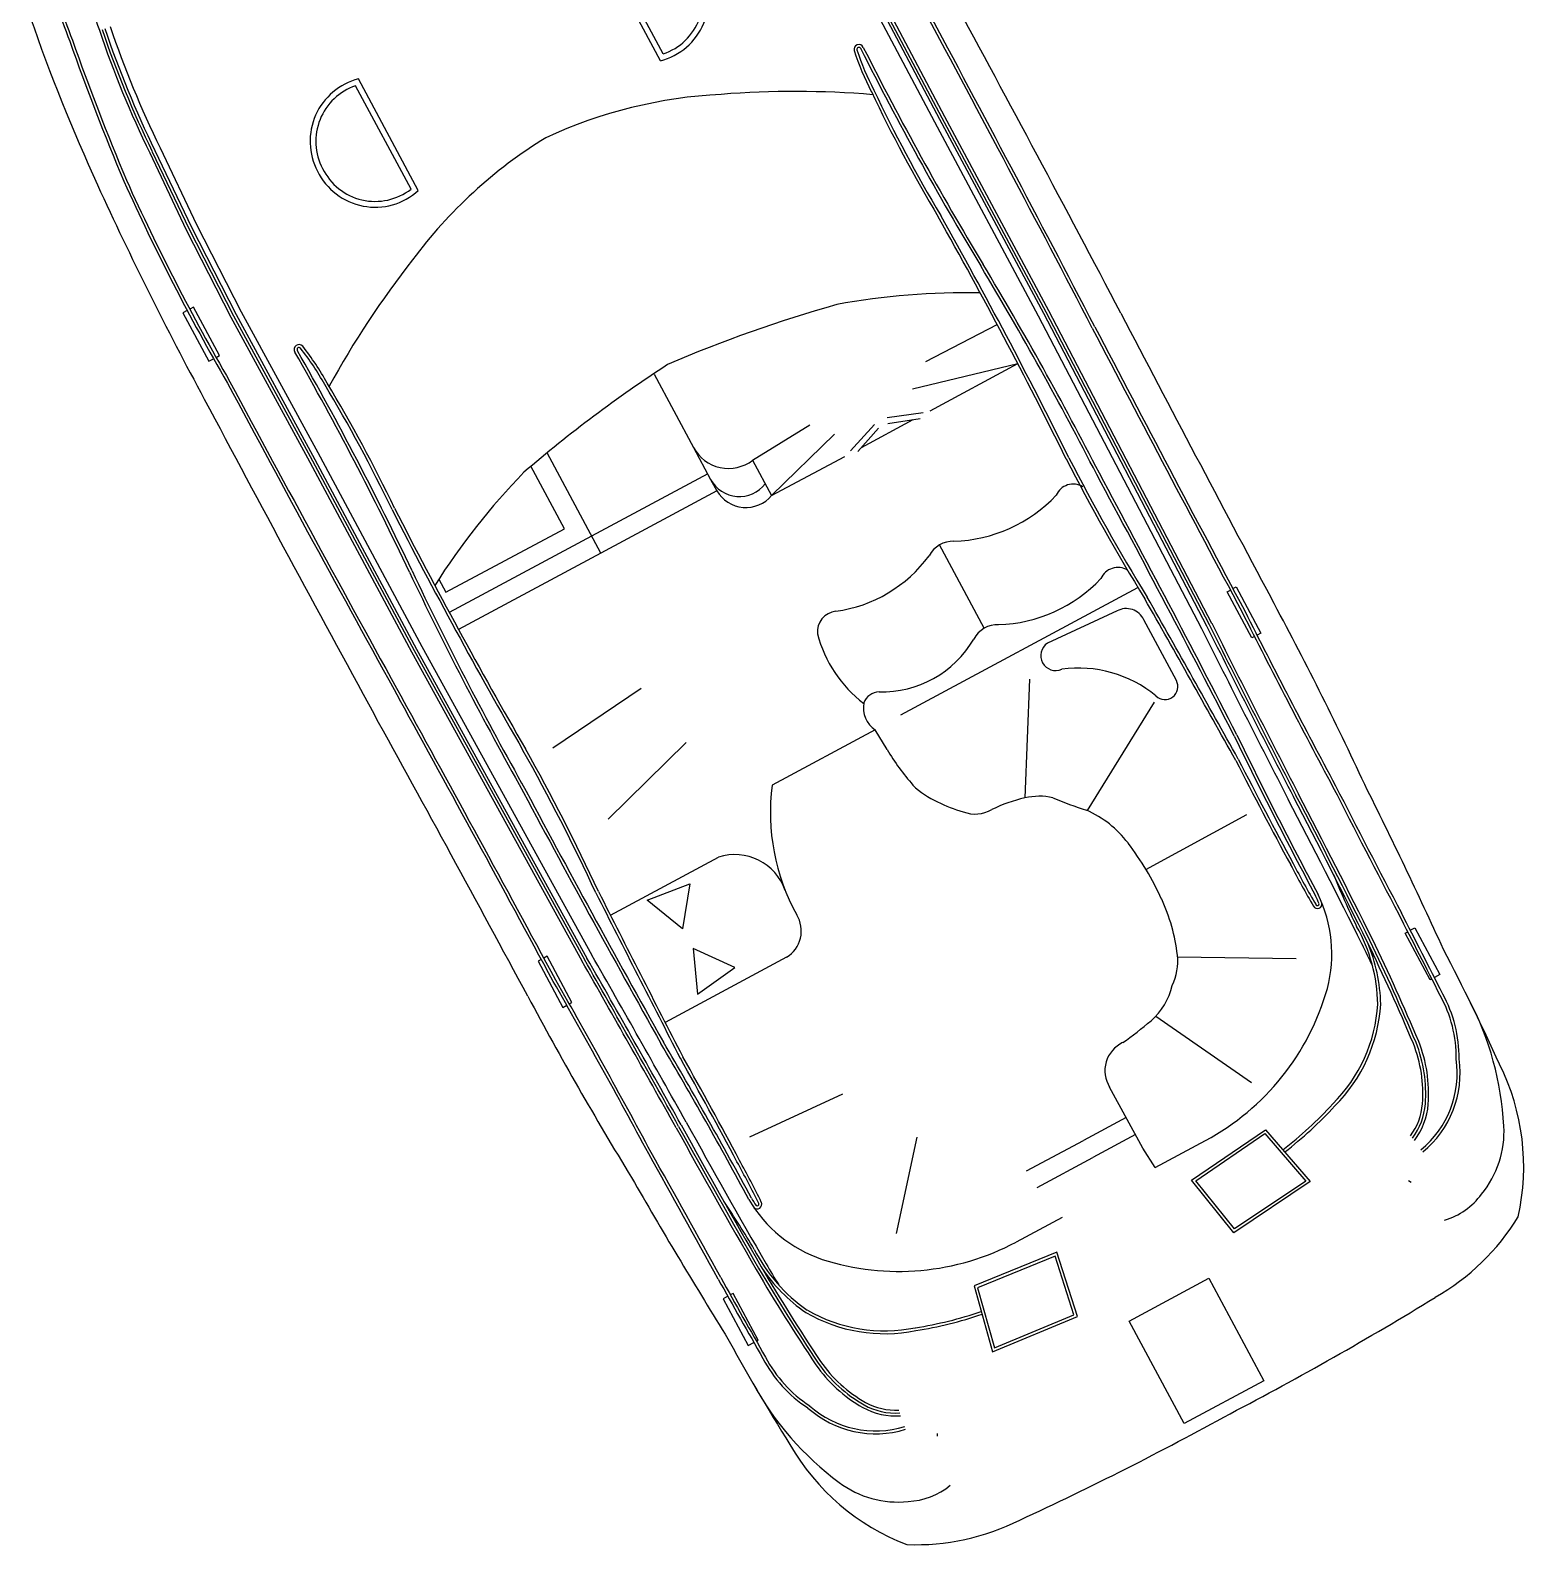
# Model space of a CAD drawing. Header units: metres. Extents: x 267365 to 277461, y 2088854 to 2108025.
# Drawn here: x 273559.19 to 273599.01, y 2097261.79 to 2097302.17 of the extents above; entities that cross this region are included whole.
import ezdxf

# ---------------------------------------------------------------- set-up
doc = ezdxf.new("R2010")
doc.units = ezdxf.units.M

msp = doc.modelspace()

# ---------------------------------------------------------------- linework, layer by layer
at = {"color": 30}
for p, q in [((273575.991, 2097301.36), (273574.395, 2097304.336)), ((273575.991, 2097301.36), (273574.395, 2097304.336)), ((273576.067, 2097301.542), (273574.589, 2097304.298)), ((273576.067, 2097301.542), (273574.589, 2097304.298)), ((273581.302, 2097303.501), (273583.295, 2097299.727)), ((273581.302, 2097303.501), (273583.295, 2097299.727)), ((273581.436, 2097303.575), (273583.43, 2097299.799)), ((273581.436, 2097303.575), (273583.43, 2097299.799)), ((273581.504, 2097303.611), (273583.498, 2097299.835)), ((273581.504, 2097303.611), (273583.498, 2097299.835)), ((273581.571, 2097303.648), (273583.566, 2097299.871)), ((273581.571, 2097303.648), (273583.566, 2097299.871)), ((273569.344, 2097297.937), (273567.866, 2097300.693)), ((273569.344, 2097297.937), (273567.866, 2097300.693)), ((273569.538, 2097297.9), (273567.942, 2097300.876)), ((273569.538, 2097297.9), (273567.942, 2097300.876)), ((273583.43, 2097299.799), (273586.202, 2097294.629)), ((273583.43, 2097299.799), (273586.202, 2097294.629)), ((273583.498, 2097299.835), (273586.27, 2097294.665)), ((273583.498, 2097299.835), (273586.27, 2097294.665)), ((273583.566, 2097299.871), (273586.338, 2097294.701)), ((273583.566, 2097299.871), (273586.338, 2097294.701)), ((273583.295, 2097299.727), (273586.066, 2097294.557)), ((273583.295, 2097299.727), (273586.066, 2097294.557)), ((273562.446, 2097298.934), (273563.421, 2097296.888)), ((273562.446, 2097298.934), (273563.421, 2097296.888)), ((273562.515, 2097298.967), (273563.49, 2097296.922)), ((273562.515, 2097298.967), (273563.49, 2097296.922)), ((273562.654, 2097299.033), (273563.627, 2097296.99)), ((273562.654, 2097299.033), (273563.627, 2097296.99)), ((273562.377, 2097298.901), (273563.352, 2097296.854)), ((273562.377, 2097298.901), (273563.352, 2097296.854)), ((273563.49, 2097296.922), (273564.679, 2097294.59)), ((273563.49, 2097296.922), (273564.679, 2097294.59)), ((273563.627, 2097296.99), (273564.815, 2097294.661)), ((273563.627, 2097296.99), (273564.815, 2097294.661)), ((273563.352, 2097296.854), (273564.543, 2097294.518)), ((273563.352, 2097296.854), (273564.543, 2097294.518)), ((273563.421, 2097296.888), (273564.611, 2097294.554)), ((273563.421, 2097296.888), (273564.611, 2097294.554)), ((273563.379, 2097294.697), (273563.262, 2097294.635)), ((273563.379, 2097294.697), (273563.262, 2097294.635)), ((273563.262, 2097294.635), (273563.953, 2097293.345)), ((273563.262, 2097294.635), (273563.953, 2097293.345)), ((273563.545, 2097294.786), (273563.447, 2097294.734)), ((273563.545, 2097294.786), (273563.447, 2097294.734)), ((273564.236, 2097293.497), (273563.545, 2097294.786)), ((273564.236, 2097293.497), (273563.545, 2097294.786)), ((273564.543, 2097294.518), (273566.586, 2097290.766)), ((273564.543, 2097294.518), (273566.586, 2097290.766)), ((273564.611, 2097294.554), (273566.653, 2097290.803)), ((273564.611, 2097294.554), (273566.653, 2097290.803)), ((273564.679, 2097294.59), (273566.721, 2097290.839)), ((273564.679, 2097294.59), (273566.721, 2097290.839)), ((273564.815, 2097294.661), (273566.856, 2097290.912)), ((273564.815, 2097294.661), (273566.856, 2097290.912)), ((273586.066, 2097294.557), (273590.415, 2097286.219)), ((273586.066, 2097294.557), (273590.415, 2097286.219)), ((273586.202, 2097294.629), (273590.552, 2097286.289)), ((273586.202, 2097294.629), (273590.552, 2097286.289)), ((273586.27, 2097294.665), (273590.62, 2097286.324)), ((273586.27, 2097294.665), (273590.62, 2097286.324)), ((273586.338, 2097294.701), (273590.688, 2097286.359)), ((273586.338, 2097294.701), (273590.688, 2097286.359)), ((273583.072, 2097293.335), (273584.971, 2097294.323)), ((273583.072, 2097293.335), (273584.971, 2097294.323)), ((273563.953, 2097293.345), (273564.08, 2097293.413)), ((273563.953, 2097293.345), (273564.08, 2097293.413)), ((273564.148, 2097293.45), (273564.236, 2097293.497)), ((273564.148, 2097293.45), (273564.236, 2097293.497)), ((273582.713, 2097292.614), (273585.519, 2097293.283)), ((273582.713, 2097292.614), (273585.519, 2097293.283)), ((273582.713, 2097292.614), (273585.519, 2097293.283)), ((273583.18, 2097292.028), (273585.519, 2097293.283)), ((273583.18, 2097292.028), (273585.519, 2097293.283)), ((273583.18, 2097292.028), (273585.519, 2097293.283)), ((273575.828, 2097293), (273576.876, 2097291.045)), ((273575.828, 2097293), (273576.876, 2097291.045)), ((273581.696, 2097291.66), (273581.063, 2097290.956)), ((273581.696, 2097291.66), (273581.063, 2097290.956)), ((273581.696, 2097291.66), (273581.063, 2097290.956)), ((273581.353, 2097291.049), (273582.734, 2097291.789)), ((273581.353, 2097291.049), (273582.734, 2097291.789)), ((273581.353, 2097291.049), (273582.734, 2097291.789)), ((273582.035, 2097291.842), (273582.995, 2097291.983)), ((273582.035, 2097291.842), (273582.995, 2097291.983)), ((273582.035, 2097291.842), (273582.995, 2097291.983)), ((273582.057, 2097291.69), (273582.915, 2097291.816)), ((273582.057, 2097291.69), (273582.915, 2097291.816)), ((273582.057, 2097291.69), (273582.915, 2097291.816)), ((273578.451, 2097290.706), (273579.977, 2097291.648)), ((273578.451, 2097290.706), (273579.977, 2097291.648)), ((273578.957, 2097289.764), (273580.632, 2097291.4)), ((273578.957, 2097289.764), (273580.632, 2097291.4)), ((273578.957, 2097289.764), (273580.632, 2097291.4)), ((273581.81, 2097291.558), (273581.252, 2097290.937)), ((273581.81, 2097291.558), (273581.252, 2097290.937)), ((273581.81, 2097291.558), (273581.252, 2097290.937)), ((273566.856, 2097290.912), (273569.628, 2097285.743)), ((273566.856, 2097290.912), (273569.628, 2097285.743)), ((273574.402, 2097288.232), (273572.97, 2097290.903)), ((273574.402, 2097288.232), (273572.97, 2097290.903)), ((273576.876, 2097291.045), (273577.331, 2097290.196)), ((273576.876, 2097291.045), (273577.331, 2097290.196)), ((273566.586, 2097290.766), (273569.358, 2097285.596)), ((273566.586, 2097290.766), (273569.358, 2097285.596)), ((273566.653, 2097290.803), (273569.425, 2097285.633)), ((273566.653, 2097290.803), (273569.425, 2097285.633)), ((273566.721, 2097290.839), (273569.493, 2097285.67)), ((273566.721, 2097290.839), (273569.493, 2097285.67)), ((273573.433, 2097288.878), (273572.54, 2097290.544)), ((273573.433, 2097288.878), (273572.54, 2097290.544)), ((273578.451, 2097290.706), (273578.957, 2097289.764)), ((273578.451, 2097290.706), (273578.957, 2097289.764)), ((273578.451, 2097290.706), (273578.957, 2097289.764)), ((273578.957, 2097289.764), (273580.907, 2097290.81)), ((273578.957, 2097289.764), (273580.907, 2097290.81)), ((273578.957, 2097289.764), (273580.907, 2097290.81)), ((273577.252, 2097290.344), (273574.159, 2097288.686)), ((273577.252, 2097290.344), (273574.159, 2097288.686)), ((273577.331, 2097290.196), (273577.495, 2097289.89)), ((273577.331, 2097290.196), (273577.495, 2097289.89)), ((273577.495, 2097289.89), (273574.402, 2097288.232)), ((273577.495, 2097289.89), (273574.402, 2097288.232)), ((273570.274, 2097287.184), (273573.433, 2097288.878)), ((273570.274, 2097287.184), (273573.433, 2097288.878)), ((273574.159, 2097288.686), (273570.362, 2097286.65)), ((273574.159, 2097288.686), (273570.362, 2097286.65)), ((273574.159, 2097288.686), (273570.362, 2097286.65)), ((273584.622, 2097286.225), (273583.43, 2097288.448)), ((273584.622, 2097286.225), (273583.43, 2097288.448)), ((273584.622, 2097286.225), (273583.43, 2097288.448)), ((273574.402, 2097288.232), (273570.607, 2097286.197)), ((273574.402, 2097288.232), (273570.607, 2097286.197)), ((273574.402, 2097288.232), (273570.607, 2097286.197)), ((273570.085, 2097287.537), (273570.274, 2097287.184)), ((273570.085, 2097287.537), (273570.274, 2097287.184)), ((273582.4, 2097283.921), (273588.723, 2097287.311)), ((273582.4, 2097283.921), (273588.723, 2097287.311)), ((273582.4, 2097283.921), (273588.723, 2097287.311)), ((273591.1, 2097287.2), (273591.186, 2097287.246)), ((273591.1, 2097287.2), (273591.186, 2097287.246)), ((273591.254, 2097287.282), (273591.341, 2097287.329)), ((273591.254, 2097287.282), (273591.341, 2097287.329)), ((273591.341, 2097287.329), (273592.002, 2097286.097)), ((273591.341, 2097287.329), (273592.002, 2097286.097)), ((273591.761, 2097285.968), (273591.1, 2097287.2)), ((273591.761, 2097285.968), (273591.1, 2097287.2)), ((273588.168, 2097286.688), (273586.308, 2097285.829)), ((273588.168, 2097286.688), (273586.308, 2097285.829)), ((273589.748, 2097284.83), (273588.877, 2097286.453)), ((273589.748, 2097284.83), (273588.877, 2097286.453)), ((273591.83, 2097286.004), (273591.761, 2097285.968)), ((273591.83, 2097286.004), (273591.761, 2097285.968)), ((273592.002, 2097286.097), (273591.897, 2097286.041)), ((273592.002, 2097286.097), (273591.897, 2097286.041)), ((273569.425, 2097285.633), (273573.966, 2097277.394)), ((273569.425, 2097285.633), (273573.966, 2097277.394)), ((273569.493, 2097285.67), (273574.033, 2097277.431)), ((273569.493, 2097285.67), (273574.033, 2097277.431)), ((273569.628, 2097285.743), (273574.166, 2097277.506)), ((273569.628, 2097285.743), (273574.166, 2097277.506)), ((273569.358, 2097285.596), (273573.899, 2097277.356)), ((273569.358, 2097285.596), (273573.899, 2097277.356)), ((273585.716, 2097281.703), (273585.838, 2097284.869)), ((273585.716, 2097281.703), (273585.838, 2097284.869)), ((273585.716, 2097281.703), (273585.838, 2097284.869)), ((273573.126, 2097283.035), (273575.481, 2097284.624)), ((273573.126, 2097283.035), (273575.481, 2097284.624)), ((273573.126, 2097283.035), (273575.481, 2097284.624)), ((273587.378, 2097281.362), (273589.16, 2097284.257)), ((273587.378, 2097281.362), (273589.16, 2097284.257)), ((273587.378, 2097281.362), (273589.16, 2097284.257)), ((273574.597, 2097281.133), (273576.681, 2097283.177)), ((273574.597, 2097281.133), (273576.681, 2097283.177)), ((273574.597, 2097281.133), (273576.681, 2097283.177)), ((273581.715, 2097283.513), (273578.968, 2097282.041)), ((273581.715, 2097283.513), (273578.968, 2097282.041)), ((273582.035, 2097282.989), (273581.715, 2097283.513)), ((273582.035, 2097282.989), (273581.715, 2097283.513)), ((273588.935, 2097279.797), (273591.623, 2097281.262)), ((273588.935, 2097279.797), (273591.623, 2097281.262)), ((273588.935, 2097279.797), (273591.623, 2097281.262)), ((273574.657, 2097278.578), (273577.537, 2097280.122)), ((273574.657, 2097278.578), (273577.537, 2097280.122)), ((273575.637, 2097278.977), (273576.776, 2097279.412)), ((273575.637, 2097278.977), (273576.776, 2097279.412)), ((273576.776, 2097279.412), (273576.584, 2097278.209)), ((273576.776, 2097279.412), (273576.584, 2097278.209)), ((273576.584, 2097278.209), (273575.637, 2097278.977)), ((273576.584, 2097278.209), (273575.637, 2097278.977)), ((273595.844, 2097278.096), (273595.916, 2097278.135)), ((273595.844, 2097278.096), (273595.916, 2097278.135)), ((273596.512, 2097276.849), (273595.844, 2097278.096)), ((273596.512, 2097276.849), (273595.844, 2097278.096)), ((273595.984, 2097278.171), (273596.106, 2097278.237)), ((273595.984, 2097278.171), (273596.106, 2097278.237)), ((273596.106, 2097278.237), (273596.774, 2097276.99)), ((273596.106, 2097278.237), (273596.774, 2097276.99)), ((273576.864, 2097277.685), (273576.98, 2097276.472)), ((273577.973, 2097277.179), (273576.864, 2097277.685)), ((273576.864, 2097277.685), (273576.98, 2097276.472)), ((273577.973, 2097277.179), (273576.864, 2097277.685)), ((273572.817, 2097277.397), (273572.729, 2097277.35)), ((273572.817, 2097277.397), (273572.729, 2097277.35)), ((273572.729, 2097277.35), (273573.39, 2097276.117)), ((273572.729, 2097277.35), (273573.39, 2097276.117)), ((273572.97, 2097277.479), (273572.884, 2097277.433)), ((273572.97, 2097277.479), (273572.884, 2097277.433)), ((273573.631, 2097276.246), (273572.97, 2097277.479)), ((273573.631, 2097276.246), (273572.97, 2097277.479)), ((273579.355, 2097277.453), (273576.117, 2097275.717)), ((273579.355, 2097277.453), (273576.117, 2097275.717)), ((273576.98, 2097276.472), (273577.973, 2097277.179)), ((273576.98, 2097276.472), (273577.973, 2097277.179)), ((273589.779, 2097277.467), (273592.944, 2097277.423)), ((273589.779, 2097277.467), (273592.944, 2097277.423)), ((273589.779, 2097277.467), (273592.944, 2097277.423)), ((273596.558, 2097276.874), (273596.512, 2097276.849)), ((273596.558, 2097276.874), (273596.512, 2097276.849)), ((273596.774, 2097276.99), (273596.626, 2097276.91)), ((273596.774, 2097276.99), (273596.626, 2097276.91)), ((273573.39, 2097276.117), (273573.495, 2097276.173)), ((273573.39, 2097276.117), (273573.495, 2097276.173)), ((273573.562, 2097276.21), (273573.631, 2097276.246)), ((273573.562, 2097276.21), (273573.631, 2097276.246)), ((273589.196, 2097275.881), (273591.748, 2097274.11)), ((273589.196, 2097275.881), (273591.748, 2097274.11)), ((273589.196, 2097275.881), (273591.748, 2097274.11)), ((273588.852, 2097272.362), (273587.968, 2097273.989)), ((273588.852, 2097272.362), (273587.968, 2097273.989)), ((273578.376, 2097272.662), (273580.853, 2097273.813)), ((273578.376, 2097272.662), (273580.853, 2097273.813)), ((273578.376, 2097272.662), (273580.853, 2097273.813)), ((273588.408, 2097273.179), (273587.273, 2097272.57)), ((273588.408, 2097273.179), (273587.273, 2097272.57)), ((273588.408, 2097273.179), (273587.273, 2097272.57)), ((273588.656, 2097272.723), (273587.519, 2097272.113)), ((273588.656, 2097272.723), (273587.519, 2097272.113)), ((273588.656, 2097272.723), (273587.519, 2097272.113)), ((273590.151, 2097271.51), (273592.124, 2097272.854)), ((273590.151, 2097271.51), (273592.124, 2097272.854)), ((273590.263, 2097271.494), (273592.11, 2097272.752)), ((273590.263, 2097271.494), (273592.11, 2097272.752)), ((273592.11, 2097272.752), (273593.197, 2097271.486)), ((273592.11, 2097272.752), (273593.197, 2097271.486)), ((273592.124, 2097272.854), (273593.311, 2097271.47)), ((273592.124, 2097272.854), (273593.311, 2097271.47)), ((273582.284, 2097270.087), (273582.833, 2097272.656)), ((273582.284, 2097270.087), (273582.833, 2097272.656)), ((273582.284, 2097270.087), (273582.833, 2097272.656)), ((273585.753, 2097271.755), (273587.273, 2097272.57)), ((273585.753, 2097271.755), (273587.273, 2097272.57)), ((273585.753, 2097271.755), (273587.273, 2097272.57)), ((273589.183, 2097271.845), (273588.852, 2097272.362)), ((273589.183, 2097271.845), (273588.852, 2097272.362)), ((273589.183, 2097271.845), (273590.527, 2097272.566)), ((273589.183, 2097271.845), (273590.527, 2097272.566)), ((273586.033, 2097271.316), (273587.519, 2097272.113)), ((273586.033, 2097271.316), (273587.519, 2097272.113)), ((273586.033, 2097271.316), (273587.519, 2097272.113)), ((273591.279, 2097270.108), (273590.151, 2097271.51)), ((273591.279, 2097270.108), (273590.151, 2097271.51)), ((273591.295, 2097270.211), (273590.263, 2097271.494)), ((273591.295, 2097270.211), (273590.263, 2097271.494)), ((273593.311, 2097271.47), (273591.279, 2097270.108)), ((273593.311, 2097271.47), (273591.279, 2097270.108)), ((273593.197, 2097271.486), (273591.295, 2097270.211)), ((273593.197, 2097271.486), (273591.295, 2097270.211)), ((273595.94, 2097271.496), (273596.003, 2097271.452)), ((273595.94, 2097271.496), (273596.003, 2097271.452)), ((273595.94, 2097271.496), (273596.003, 2097271.452)), ((273586.703, 2097270.516), (273585.476, 2097269.858)), ((273586.703, 2097270.516), (273585.476, 2097269.858)), ((273586.564, 2097269.587), (273584.353, 2097268.687)), ((273586.564, 2097269.587), (273584.353, 2097268.687)), ((273586.515, 2097269.484), (273584.445, 2097268.642)), ((273586.515, 2097269.484), (273584.445, 2097268.642)), ((273587.013, 2097267.915), (273586.515, 2097269.484)), ((273587.013, 2097267.915), (273586.515, 2097269.484)), ((273587.107, 2097267.871), (273586.564, 2097269.587)), ((273587.107, 2097267.871), (273586.564, 2097269.587)), ((273584.353, 2097268.687), (273584.848, 2097266.932)), ((273584.353, 2097268.687), (273584.848, 2097266.932)), ((273584.445, 2097268.642), (273584.898, 2097267.036)), ((273584.445, 2097268.642), (273584.898, 2097267.036)), ((273588.486, 2097267.752), (273590.615, 2097268.894)), ((273588.486, 2097267.752), (273590.615, 2097268.894)), ((273590.615, 2097268.894), (273592.08, 2097266.161)), ((273590.615, 2097268.894), (273592.08, 2097266.161)), ((273577.788, 2097268.414), (273577.666, 2097268.349)), ((273577.788, 2097268.414), (273577.666, 2097268.349)), ((273577.666, 2097268.349), (273578.335, 2097267.102)), ((273577.666, 2097268.349), (273578.335, 2097267.102)), ((273577.928, 2097268.49), (273577.855, 2097268.451)), ((273577.928, 2097268.49), (273577.855, 2097268.451)), ((273578.596, 2097267.243), (273577.928, 2097268.49)), ((273578.596, 2097267.243), (273577.928, 2097268.49)), ((273584.848, 2097266.932), (273587.107, 2097267.871)), ((273584.848, 2097266.932), (273587.107, 2097267.871)), ((273584.898, 2097267.036), (273587.013, 2097267.915)), ((273584.898, 2097267.036), (273587.013, 2097267.915)), ((273589.951, 2097265.02), (273588.486, 2097267.752)), ((273589.951, 2097265.02), (273588.486, 2097267.752)), ((273578.335, 2097267.102), (273578.483, 2097267.182)), ((273578.335, 2097267.102), (273578.483, 2097267.182)), ((273578.55, 2097267.218), (273578.596, 2097267.243)), ((273578.55, 2097267.218), (273578.596, 2097267.243)), ((273592.08, 2097266.161), (273589.951, 2097265.02)), ((273592.08, 2097266.161), (273589.951, 2097265.02)), ((273583.372, 2097264.757), (273583.374, 2097264.681)), ((273583.372, 2097264.757), (273583.374, 2097264.681)), ((273583.372, 2097264.757), (273583.374, 2097264.681))]:
    msp.add_line(p, q, dxfattribs=at)
for centre, radius, start, end in [((273674.513, 2097339.258), 119.386, 196.9689, 198.09835), ((273674.513, 2097339.258), 119.386, 196.9689, 198.09835), ((273580.684, 2097309.863), 21.943, 195.5124, 201.3412), ((273580.684, 2097309.863), 21.943, 195.5124, 201.3412), ((273580.684, 2097309.863), 21.866, 195.5106, 201.3446), ((273580.684, 2097309.863), 21.866, 195.5106, 201.3446), ((273575.574, 2097303.018), 1.71, 284.0967, 30.4009), ((273575.574, 2097303.018), 1.71, 284.0967, 30.4009), ((273575.574, 2097303.018), 1.556, 288.4656, 30.4814), ((273575.574, 2097303.018), 1.556, 288.4656, 30.4814), ((272957.198, 2096963.238), 712.788, 27.705083, 28.471036), ((272957.198, 2096963.238), 712.788, 27.705083, 28.471036), ((272955.228, 2096965.361), 712.692, 27.480541, 28.252532), ((272955.228, 2096965.361), 712.692, 27.480541, 28.252532), ((272955.228, 2096965.361), 712.768, 27.480545, 28.252432), ((272955.228, 2096965.361), 712.768, 27.480545, 28.252432), ((273605.584, 2097318.534), 49.078, 199.0468, 204.6712), ((273605.584, 2097318.534), 49.078, 199.0468, 204.6712), ((273587.55, 2097311.152), 27.996, 198.7118, 205.9505), ((273587.55, 2097311.152), 27.996, 198.7118, 205.9505), ((273587.55, 2097311.152), 27.919, 198.7126, 205.9505), ((273587.55, 2097311.152), 27.919, 198.7126, 205.9505), ((273587.55, 2097311.152), 27.843, 198.7134, 205.9505), ((273587.55, 2097311.152), 27.843, 198.7134, 205.9505), ((273587.55, 2097311.152), 27.689, 198.7151, 205.9505), ((273587.55, 2097311.152), 27.689, 198.7151, 205.9505), ((273623.018, 2097323.966), 66.545, 199.38594, 202.83199), ((273623.018, 2097323.966), 66.545, 199.38594, 202.83199), ((273623.018, 2097323.966), 66.468, 199.38482, 202.83111), ((273623.018, 2097323.966), 66.468, 199.38482, 202.83111), ((273581.283, 2097301.662), 0.13, 24.1057, 195.2888), ((273581.283, 2097301.662), 0.13, 24.1057, 195.2888), ((273587.978, 2097303.851), 7.174, 198.0544, 207.4919), ((273587.978, 2097303.851), 7.174, 198.0544, 207.4919), ((273581.283, 2097301.662), 0.0531, 24.1057, 193.7253), ((273581.283, 2097301.662), 0.0531, 24.1057, 193.7253), ((273587.978, 2097303.851), 7.097, 198.0726, 207.5038), ((273587.978, 2097303.851), 7.097, 198.0726, 207.5038), ((273581.402, 2097301.715), 0.0767, 204.1057, 206.7252), ((273581.402, 2097301.715), 0.0767, 204.1057, 206.7252), ((273659.449, 2097341.012), 87.459, 206.72515, 211.06105), ((273659.449, 2097341.012), 87.459, 206.72515, 211.06105), ((273659.449, 2097341.012), 87.382, 206.72515, 211.06108), ((273659.449, 2097341.012), 87.382, 206.72515, 211.06108), ((273568.372, 2097299.212), 1.719, 104.5156, 207.6495), ((273568.372, 2097299.212), 1.719, 104.5156, 207.6495), ((273568.372, 2097299.212), 1.565, 108.8938, 207.7313), ((273568.372, 2097299.212), 1.565, 108.8938, 207.7313), ((273579.577, 2097275.58), 24.96, 85.2238, 94.5093), ((273579.577, 2097275.58), 24.96, 85.2238, 94.5093), ((273616.661, 2097317.103), 38.763, 205.2964, 210.9015), ((273616.661, 2097317.103), 38.763, 205.2964, 210.9015), ((273616.661, 2097317.103), 38.686, 205.2942, 210.903), ((273616.661, 2097317.103), 38.686, 205.2942, 210.903), ((273578.247, 2097287.867), 12.611, 92.8723, 114.8981), ((273578.247, 2097287.867), 12.611, 92.8723, 114.8981), ((273579.527, 2097288.554), 12.611, 121.5022, 143.528), ((273579.527, 2097288.554), 12.611, 121.5022, 143.528), ((273617.65, 2097323.485), 61.433, 204.36101, 210.00523), ((273617.65, 2097323.485), 61.433, 204.36101, 210.00523), ((273617.65, 2097323.485), 61.357, 204.36197, 210.00639), ((273617.65, 2097323.485), 61.357, 204.36197, 210.00639), ((273568.387, 2097299.164), 1.71, 205.9993, 312.3035), ((273568.387, 2097299.164), 1.71, 205.9993, 312.3035), ((273568.387, 2097299.164), 1.556, 205.9189, 307.9347), ((273568.387, 2097299.164), 1.556, 205.9189, 307.9347), ((273646.433, 2097337.075), 93.938, 204.54808, 208.44026), ((273646.433, 2097337.075), 93.938, 204.54808, 208.44026), ((273459.892, 2097227.774), 141.681, 26.38593, 29.33944), ((273459.892, 2097227.774), 141.681, 26.38593, 29.33944), ((273459.892, 2097227.774), 141.758, 26.38612, 29.33986), ((273459.892, 2097227.774), 141.758, 26.38612, 29.33986), ((273589.026, 2097280.646), 24.96, 141.8909, 151.1765), ((273589.026, 2097280.646), 24.96, 141.8909, 151.1765), ((273502.327, 2097246.511), 95.893, 27.18578, 30.99154), ((273502.327, 2097246.511), 95.893, 27.18578, 30.99154), ((273502.327, 2097246.511), 95.97, 27.18625, 30.99157), ((273502.327, 2097246.511), 95.97, 27.18625, 30.99157), ((273584.094, 2097276.618), 18.553, 88.685, 100.5642), ((273584.094, 2097276.618), 18.553, 88.685, 100.5642), ((273590.3, 2097260.621), 35.557, 105.6759, 113.3936), ((273590.3, 2097260.621), 35.557, 105.6759, 113.3936), ((274435.88, 2097736.915), 956.068, 207.555682, 208.070117), ((274435.88, 2097736.915), 956.068, 207.555682, 208.070117), ((274443.884, 2097741.173), 965.993, 207.559948, 208.068104), ((274443.884, 2097741.173), 965.993, 207.559948, 208.068104), ((274443.884, 2097741.173), 965.916, 207.559951, 208.068158), ((274443.884, 2097741.173), 965.916, 207.559951, 208.068158), ((273566.357, 2097293.659), 0.13, 41.1115, 212.2946), ((273566.357, 2097293.659), 0.13, 41.1115, 212.2946), ((273566.357, 2097293.659), 0.0531, 42.675, 212.2946), ((273566.357, 2097293.659), 0.0531, 42.675, 212.2946), ((273560.829, 2097289.293), 7.097, 28.8965, 38.3276), ((273560.829, 2097289.293), 7.097, 28.8965, 38.3276), ((273560.829, 2097289.293), 7.174, 28.9083, 38.3458), ((273560.829, 2097289.293), 7.174, 28.9083, 38.3458), ((273490.326, 2097250.328), 87.382, 25.33918, 29.67512), ((273490.326, 2097250.328), 87.382, 25.33918, 29.67512), ((273566.247, 2097293.589), 0.0767, 29.6751, 32.2946), ((273566.247, 2097293.589), 0.0767, 29.6751, 32.2946), ((273490.326, 2097250.328), 87.459, 25.33921, 29.67512), ((273490.326, 2097250.328), 87.459, 25.33921, 29.67512), ((273595.551, 2097263.437), 35.557, 123.0067, 130.7243), ((273595.551, 2097263.437), 35.557, 123.0067, 130.7243), ((274192.922, 2097629.01), 712.768, 208.147835, 208.919721), ((274192.922, 2097629.01), 712.768, 208.147835, 208.919721), ((274192.922, 2097629.01), 712.692, 208.147735, 208.919725), ((274192.922, 2097629.01), 712.692, 208.147735, 208.919725), ((273533.918, 2097272.737), 38.686, 25.4973, 31.106), ((273533.918, 2097272.737), 38.686, 25.4973, 31.106), ((273533.918, 2097272.737), 38.763, 25.4988, 31.1038), ((273533.918, 2097272.737), 38.763, 25.4988, 31.1038), ((274193.6, 2097626.194), 712.788, 207.92923, 208.695184), ((274193.6, 2097626.194), 712.788, 207.92923, 208.695184), ((273577.807, 2097291.544), 1.057, 208.2001, 307.5625), ((273577.807, 2097291.544), 1.057, 208.2001, 307.5625), ((273635.971, 2097315.885), 55.216, 207.0905, 211.5267), ((273635.971, 2097315.885), 55.216, 207.0905, 211.5267), ((273635.971, 2097315.885), 55.139, 207.091, 211.528), ((273635.971, 2097315.885), 55.139, 207.091, 211.528), ((273585.662, 2097277.458), 18.553, 135.836, 147.7152), ((273585.662, 2097277.458), 18.553, 135.836, 147.7152), ((273578.096, 2097290.607), 0.868, 208.2001, 322.6919), ((273578.096, 2097290.607), 0.868, 208.2001, 322.6919), ((273586.997, 2097289.573), 0.497, 59.0285, 156.2214), ((273586.997, 2097289.573), 0.497, 59.0285, 156.2214), ((273264.076, 2097115.802), 367.616, 27.11448, 28.34206), ((273264.076, 2097115.802), 367.616, 27.11448, 28.34206), ((273264.076, 2097115.802), 367.693, 27.11434, 28.34194), ((273264.076, 2097115.802), 367.693, 27.11434, 28.34194), ((273578.271, 2097290.345), 0.899, 210.4007, 319.7274), ((273578.271, 2097290.345), 0.899, 210.4007, 319.7274), ((273583.695, 2097292.452), 3.908, 271.7874, 316.7535), ((273583.695, 2097292.452), 3.908, 271.7874, 316.7535), ((273695.076, 2097353.88), 141.758, 207.06041, 210.01414), ((273695.076, 2097353.88), 141.758, 207.06041, 210.01414), ((273695.076, 2097353.88), 141.681, 207.06083, 210.01433), ((273695.076, 2097353.88), 141.681, 207.06083, 210.01433), ((273583.793, 2097287.822), 0.723, 88.0681, 152.0309), ((273583.793, 2097287.822), 0.723, 88.0681, 152.0309), ((273580.179, 2097290.332), 3.683, 277.6192, 323.885), ((273580.179, 2097290.332), 3.683, 277.6192, 323.885), ((273655.987, 2097328.903), 95.97, 205.4087, 209.21402), ((273655.987, 2097328.903), 95.97, 205.4087, 209.21402), ((273655.987, 2097328.903), 95.893, 205.40872, 209.21448), ((273655.987, 2097328.903), 95.893, 205.40872, 209.21448), ((273588.189, 2097287.35), 0.497, 59.0285, 156.2214), ((273588.189, 2097287.35), 0.497, 59.0285, 156.2214), ((273584.887, 2097290.229), 3.908, 271.7874, 316.7535), ((273584.887, 2097290.229), 3.908, 271.7874, 316.7535), ((273136.472, 2097029.769), 520.452, 29.07722, 29.62161), ((273136.472, 2097029.769), 520.452, 29.07722, 29.62161), ((273136.472, 2097029.769), 520.529, 29.07706, 29.62175), ((273136.472, 2097029.769), 520.529, 29.07706, 29.62175), ((273511.078, 2097243.189), 92.276, 24.91196, 28.37007), ((273511.078, 2097243.189), 92.276, 24.91196, 28.37007), ((273580.731, 2097286.129), 0.556, 96.5391, 185.2343), ((273580.731, 2097286.129), 0.556, 96.5391, 185.2343), ((273588.413, 2097286.241), 0.51, 24.5708, 118.7339), ((273588.413, 2097286.241), 0.51, 24.5708, 118.7339), ((273774.127, 2097378.512), 204.426, 206.70227, 208.17442), ((273774.127, 2097378.512), 204.426, 206.70227, 208.17442), ((273774.127, 2097378.512), 204.349, 206.70201, 208.17442), ((273774.127, 2097378.512), 204.349, 206.70201, 208.17442), ((273583.549, 2097286.98), 3.491, 194.9716, 232.2279), ((273583.549, 2097286.98), 3.491, 194.9716, 232.2279), ((273584.985, 2097285.599), 0.723, 88.0681, 152.0309), ((273584.985, 2097285.599), 0.723, 88.0681, 152.0309), ((274029.546, 2097506.58), 491.319, 206.64803, 207.24404), ((274029.546, 2097506.58), 491.319, 206.64803, 207.24404), ((274029.546, 2097506.58), 491.166, 206.64789, 207.244), ((274029.546, 2097506.58), 491.166, 206.64789, 207.244), ((274029.546, 2097506.58), 491.089, 206.64782, 207.24398), ((274029.546, 2097506.58), 491.089, 206.64782, 207.24398), ((274029.546, 2097506.58), 491.012, 206.64775, 207.24396), ((274029.546, 2097506.58), 491.012, 206.64775, 207.24396), ((273581.891, 2097287.369), 2.841, 268.5901, 329.7706), ((273581.891, 2097287.369), 2.841, 268.5901, 329.7706), ((273586.53, 2097285.498), 0.399, 123.788, 293.9591), ((273586.53, 2097285.498), 0.399, 123.788, 293.9591), ((273587.137, 2097281.915), 3.249, 50.5013, 97.8754), ((273587.137, 2097281.915), 3.249, 50.5013, 97.8754), ((273589.442, 2097284.67), 0.345, 226.1049, 27.6843), ((273589.442, 2097284.67), 0.345, 226.1049, 27.6843), ((273581.839, 2097284.073), 0.457, 92.2028, 158.9718), ((273581.839, 2097284.073), 0.457, 92.2028, 158.9718), ((272722.926, 2096818.398), 965.916, 28.332108, 28.840316), ((272722.926, 2096818.398), 965.916, 28.332108, 28.840316), ((272722.926, 2096818.398), 965.993, 28.332163, 28.840319), ((272722.926, 2096818.398), 965.993, 28.332163, 28.840319), ((273582.132, 2097284.112), 0.73, 170.1827, 235.1395), ((273582.132, 2097284.112), 0.73, 170.1827, 235.1395), ((272730.901, 2096822.708), 956.068, 28.33015, 28.844584), ((272730.901, 2096822.708), 956.068, 28.33015, 28.844584), ((273698.517, 2097335.248), 119.125, 205.82695, 208.12392), ((273698.517, 2097335.248), 119.125, 205.82695, 208.12392), ((273698.517, 2097335.248), 119.049, 205.82654, 208.12464), ((273698.517, 2097335.248), 119.049, 205.82654, 208.12464), ((273524.247, 2097255.978), 55.139, 24.8723, 29.3092), ((273524.247, 2097255.978), 55.139, 24.8723, 29.3092), ((273524.247, 2097255.978), 55.216, 24.8736, 29.3097), ((273524.247, 2097255.978), 55.216, 24.8736, 29.3097), ((273587.507, 2097286.26), 6.375, 210.8613, 221.3946), ((273587.507, 2097286.26), 6.375, 210.8613, 221.3946), ((273701.106, 2097338.648), 123.21, 207.00465, 208.46823), ((273701.106, 2097338.648), 123.21, 207.00465, 208.46823), ((273701.106, 2097338.648), 123.134, 207.00401, 208.46858), ((273701.106, 2097338.648), 123.134, 207.00401, 208.46858), ((273896.703, 2097455.015), 367.693, 208.05833, 209.28592), ((273896.703, 2097455.015), 367.693, 208.05833, 209.28592), ((273896.703, 2097455.015), 367.616, 208.05821, 209.28579), ((273896.703, 2097455.015), 367.616, 208.05821, 209.28579), ((273584.617, 2097281.324), 5.694, 172.7737, 208.7598), ((273584.617, 2097281.324), 5.694, 172.7737, 208.7598), ((273584.15, 2097283.439), 1.994, 224.3719, 247.2075), ((273584.15, 2097283.439), 1.994, 224.3719, 247.2075), ((273882.939, 2097429.44), 324.456, 207.02929, 207.70339), ((273882.939, 2097429.44), 324.456, 207.02929, 207.70339), ((273882.939, 2097429.44), 324.379, 207.02929, 207.70345), ((273882.939, 2097429.44), 324.379, 207.02929, 207.70345), ((273473.403, 2097221.406), 135.677, 24.49681, 26.55322), ((273473.403, 2097221.406), 135.677, 24.49681, 26.55322), ((273585.09, 2097284.949), 3.761, 242.9151, 254.1609), ((273585.09, 2097284.949), 3.761, 242.9151, 254.1609), ((273586.528, 2097277.987), 3.804, 102.441, 116.5528), ((273586.528, 2097277.987), 3.804, 102.441, 116.5528), ((273586.098, 2097280.067), 1.68, 77.6704, 103.3809), ((273586.098, 2097280.067), 1.68, 77.6704, 103.3809), ((273590.232, 2097290.43), 9.504, 246.5902, 252.3632), ((273590.232, 2097290.43), 9.504, 246.5902, 252.3632), ((273374.598, 2097168.143), 245.904, 26.4825, 27.49318), ((273374.598, 2097168.143), 245.904, 26.4825, 27.49318), ((273374.598, 2097168.143), 246.058, 26.4823, 27.49311), ((273374.598, 2097168.143), 246.058, 26.4823, 27.49311), ((273374.598, 2097168.143), 246.135, 26.4822, 27.49307), ((273374.598, 2097168.143), 246.135, 26.4822, 27.49307), ((273374.598, 2097168.143), 246.211, 26.4821, 27.49303), ((273374.598, 2097168.143), 246.211, 26.4821, 27.49303), ((273584.382, 2097282.177), 0.905, 249.3669, 299.4944), ((273584.382, 2097282.177), 0.905, 249.3669, 299.4944), ((273586.217, 2097278.801), 2.812, 37.1701, 66.1877), ((273586.217, 2097278.801), 2.812, 37.1701, 66.1877), ((273582.028, 2097275.624), 8.069, 24.7654, 37.1701), ((273582.028, 2097275.624), 8.069, 24.7654, 37.1701), ((273577.972, 2097278.76), 1.43, 19.3085, 107.7145), ((273577.972, 2097278.76), 1.43, 19.3085, 107.7145), ((273613.31, 2097290.524), 23.019, 207.3374, 210.4688), ((273613.31, 2097290.524), 23.019, 207.3374, 210.4688), ((273613.31, 2097290.524), 23.096, 207.3393, 210.4688), ((273613.31, 2097290.524), 23.096, 207.3393, 210.4688), ((273616.809, 2097289.04), 24.724, 202.2874, 205.8113), ((273616.809, 2097289.04), 24.724, 202.2874, 205.8113), ((274038.976, 2097513.69), 520.529, 206.77852, 207.3232), ((274038.976, 2097513.69), 520.529, 206.77852, 207.3232), ((274038.976, 2097513.69), 520.452, 206.77866, 207.32305), ((274038.976, 2097513.69), 520.452, 206.77866, 207.32305), ((273584.886, 2097276.943), 4.922, 6.6002, 24.7654), ((273584.886, 2097276.943), 4.922, 6.6002, 24.7654), ((273593.508, 2097278.874), 0.122, 210.3082, 13.4463), ((273593.508, 2097278.874), 0.122, 210.3082, 13.4463), ((273590.251, 2097277.539), 3.564, 22.1043, 25.8827), ((273590.251, 2097277.539), 3.564, 22.1043, 25.8827), ((273593.508, 2097278.874), 0.0448, 210.3082, 7.7118), ((273593.508, 2097278.874), 0.0448, 210.3082, 7.7118), ((273593.403, 2097278.813), 0.0767, 30.3082, 30.4688), ((273593.403, 2097278.813), 0.0767, 30.3082, 30.4688), ((273590.251, 2097277.539), 3.641, 345.3641, 25.9064), ((273590.251, 2097277.539), 3.641, 345.3641, 25.9064), ((273578.931, 2097278.153), 0.818, 301.2298, 31.9063), ((273578.931, 2097278.153), 0.818, 301.2298, 31.9063), ((273327.279, 2097140.523), 301.833, 26.76226, 27.22392), ((273327.279, 2097140.523), 301.833, 26.76226, 27.22392), ((273327.279, 2097140.523), 301.91, 26.76255, 27.22398), ((273327.279, 2097140.523), 301.91, 26.76255, 27.22398), ((273590.716, 2097276.115), 4.403, 1.112, 29.3829), ((273590.716, 2097276.115), 4.403, 1.112, 29.3829), ((273543.227, 2097252.883), 57.492, 22.84954, 25.8307), ((273543.227, 2097252.883), 57.492, 22.84954, 25.8307), ((273543.227, 2097252.883), 57.185, 25.1719, 25.829), ((273543.227, 2097252.883), 57.185, 25.1719, 25.829), ((273543.227, 2097252.883), 57.339, 22.85126, 25.82983), ((273543.227, 2097252.883), 57.339, 22.85126, 25.82983), ((273590.716, 2097276.115), 4.479, 1.0722, 22.6684), ((273590.716, 2097276.115), 4.479, 1.0722, 22.6684), ((273543.227, 2097252.883), 57.415, 22.8504, 25.83026), ((273543.227, 2097252.883), 57.415, 22.8504, 25.83026), ((273542.451, 2097249.199), 61.411, 24.43178, 27.61359), ((273542.451, 2097249.199), 61.411, 24.43178, 27.61359), ((273147.613, 2097033.689), 491.012, 29.1563, 29.75252), ((273147.613, 2097033.689), 491.012, 29.1563, 29.75252), ((273147.613, 2097033.689), 491.089, 29.15628, 29.75245), ((273147.613, 2097033.689), 491.089, 29.15628, 29.75245), ((273147.613, 2097033.689), 491.166, 29.15626, 29.75238), ((273147.613, 2097033.689), 491.166, 29.15626, 29.75238), ((273147.613, 2097033.689), 491.319, 29.15622, 29.75224), ((273147.613, 2097033.689), 491.319, 29.15622, 29.75224), ((273588.334, 2097277.341), 1.451, 333.7585, 6.6002), ((273588.334, 2097277.341), 1.451, 333.7585, 6.6002), ((273395.629, 2097175.563), 204.349, 28.22585, 29.69826), ((273395.629, 2097175.563), 204.349, 28.22585, 29.69826), ((273395.629, 2097175.563), 204.426, 28.22585, 29.698), ((273395.629, 2097175.563), 204.426, 28.22585, 29.698), ((273653.911, 2097319.776), 92.276, 208.03019, 211.48831), ((273653.911, 2097319.776), 92.276, 208.03019, 211.48831), ((273587.891, 2097277.107), 1.791, 311.2401, 346.8769), ((273587.891, 2097277.107), 1.791, 311.2401, 346.8769), ((273587.357, 2097278.431), 6.667, 298.3871, 344.2264), ((273587.357, 2097278.431), 6.667, 298.3871, 344.2264), ((273593.809, 2097274.784), 3.399, 359.2147, 29.066), ((273593.809, 2097274.784), 3.399, 359.2147, 29.066), ((273593.809, 2097274.784), 3.476, 359.3129, 29.0403), ((273593.809, 2097274.784), 3.476, 359.3129, 29.0403), ((273590.271, 2097272.51), 8.219, 3.0699, 27.631), ((273590.271, 2097272.51), 8.219, 3.0699, 27.631), ((273591.014, 2097276.453), 4.111, 314.9192, 356.4738), ((273591.014, 2097276.453), 4.111, 314.9192, 356.4738), ((273591.014, 2097276.453), 4.188, 314.9429, 356.5163), ((273591.014, 2097276.453), 4.188, 314.9429, 356.5163), ((273582.989, 2097282.857), 9.347, 304.7428, 310.5996), ((273582.989, 2097282.857), 9.347, 304.7428, 310.5996), ((273473.507, 2097214.598), 119.049, 28.27563, 30.57373), ((273473.507, 2097214.598), 119.049, 28.27563, 30.57373), ((273473.507, 2097214.598), 119.125, 28.27635, 30.57332), ((273473.507, 2097214.598), 119.125, 28.27635, 30.57332), ((273588.671, 2097274.428), 0.829, 115.4057, 211.9435), ((273588.671, 2097274.428), 0.829, 115.4057, 211.9435), ((273592.692, 2097273.818), 3.627, 355.686, 21.5368), ((273592.692, 2097273.818), 3.627, 355.686, 21.5368), ((273592.692, 2097273.818), 3.703, 355.686, 21.5506), ((273592.692, 2097273.818), 3.703, 355.686, 21.5506), ((273592.692, 2097273.818), 3.78, 355.686, 21.5639), ((273592.692, 2097273.818), 3.78, 355.686, 21.5639), ((273469.243, 2097214.323), 123.134, 27.93168, 29.39626), ((273469.243, 2097214.323), 123.134, 27.93168, 29.39626), ((273469.243, 2097214.323), 123.21, 27.93204, 29.39562), ((273469.243, 2097214.323), 123.21, 27.93204, 29.39562), ((273594.588, 2097274.364), 2.647, 309.42, 8.11), ((273594.588, 2097274.364), 2.647, 309.42, 8.11), ((273594.588, 2097274.364), 2.723, 309.42, 7.9842), ((273594.588, 2097274.364), 2.723, 309.42, 7.9842), ((273592.904, 2097271.871), 6.103, 347.3223, 26.5598), ((273592.904, 2097271.871), 6.103, 347.3223, 26.5598), ((273586.205, 2097280.607), 10.459, 307.5803, 317.5054), ((273586.205, 2097280.607), 10.459, 307.5803, 317.5054), ((273586.205, 2097280.607), 10.536, 307.6026, 317.496), ((273586.205, 2097280.607), 10.536, 307.6026, 317.496), ((273594.677, 2097273.669), 1.636, 323.2552, 355.686), ((273594.677, 2097273.669), 1.636, 323.2552, 355.686), ((273594.677, 2097273.669), 1.713, 322.7247, 355.686), ((273594.677, 2097273.669), 1.713, 322.7247, 355.686), ((273594.662, 2097273.672), 1.805, 322.39, 355.617), ((273594.662, 2097273.672), 1.805, 322.39, 355.617), ((273791.946, 2097391.924), 246.211, 208.90724, 209.91817), ((273791.946, 2097391.924), 246.211, 208.90724, 209.91817), ((273791.946, 2097391.924), 246.135, 208.9072, 209.91807), ((273791.946, 2097391.924), 246.135, 208.9072, 209.91807), ((273791.946, 2097391.924), 246.058, 208.90716, 209.91797), ((273791.946, 2097391.924), 246.058, 208.90716, 209.91797), ((273791.946, 2097391.924), 245.904, 208.90708, 209.91776), ((273791.946, 2097391.924), 245.904, 208.90708, 209.91776), ((273595.867, 2097272.805), 2.616, 320.4215, 3.1622), ((273595.867, 2097272.805), 2.616, 320.4215, 3.1622), ((273292.995, 2097113.114), 324.379, 28.69682, 29.37098), ((273292.995, 2097113.114), 324.379, 28.69682, 29.37098), ((273292.995, 2097113.114), 324.456, 28.69687, 29.37098), ((273292.995, 2097113.114), 324.456, 28.69687, 29.37098), ((273557.911, 2097260.819), 23.019, 25.9315, 29.0628), ((273557.911, 2097260.819), 23.019, 25.9315, 29.0628), ((273557.911, 2097260.819), 23.096, 25.9315, 29.0609), ((273557.911, 2097260.819), 23.096, 25.9315, 29.0609), ((273692.904, 2097339.102), 135.677, 209.84705, 211.90346), ((273692.904, 2097339.102), 135.677, 209.84705, 211.90346), ((273596.359, 2097272.247), 1.884, 286.6288, 323.971), ((273596.359, 2097272.247), 1.884, 286.6288, 323.971), ((273557.211, 2097257.083), 24.724, 30.5889, 34.1129), ((273557.211, 2097257.083), 24.724, 30.5889, 34.1129), ((273581.487, 2097272.84), 3.641, 210.4938, 251.0362), ((273581.487, 2097272.84), 3.641, 210.4938, 251.0362), ((273581.487, 2097272.84), 3.564, 210.5176, 214.296), ((273581.487, 2097272.84), 3.564, 210.5176, 214.296), ((273578.573, 2097270.865), 0.122, 222.954, 26.0921), ((273578.573, 2097270.865), 0.122, 222.954, 26.0921), ((273578.573, 2097270.865), 0.0448, 228.6884, 26.0921), ((273578.573, 2097270.865), 0.0448, 228.6884, 26.0921), ((273578.682, 2097270.919), 0.0767, 205.9315, 206.0921), ((273578.682, 2097270.919), 0.0767, 205.9315, 206.0921), ((273593.573, 2097273.763), 6.195, 299.7586, 328.5611), ((273593.573, 2097273.763), 6.195, 299.7586, 328.5611), ((273582.345, 2097275.744), 6.667, 252.1739, 298.0132), ((273582.345, 2097275.744), 6.667, 252.1739, 298.0132), ((273582.416, 2097271.664), 4.403, 207.0173, 235.2883), ((273582.416, 2097271.664), 4.403, 207.0173, 235.2883), ((273628.046, 2097298.363), 57.492, 210.56957, 213.55073), ((273628.046, 2097298.363), 57.492, 210.56957, 213.55073), ((273628.046, 2097298.363), 57.415, 210.57, 213.54987), ((273628.046, 2097298.363), 57.415, 210.57, 213.54987), ((273628.046, 2097298.363), 57.339, 210.57044, 213.549), ((273628.046, 2097298.363), 57.339, 210.57044, 213.549), ((273582.416, 2097271.664), 4.479, 213.7318, 235.3281), ((273582.416, 2097271.664), 4.479, 213.7318, 235.3281), ((273628.046, 2097298.363), 57.185, 210.5713, 211.2284), ((273628.046, 2097298.363), 57.185, 210.5713, 211.2284), ((273841.136, 2097416.053), 301.91, 209.17628, 209.63772), ((273841.136, 2097416.053), 301.91, 209.17628, 209.63772), ((273841.136, 2097416.053), 301.833, 209.17635, 209.63801), ((273841.136, 2097416.053), 301.833, 209.17635, 209.63801), ((273549.255, 2097345.539), 90.548, 297.58219, 301.5603), ((273549.255, 2097345.539), 90.548, 297.58219, 301.5603), ((273581.969, 2097271.603), 4.188, 239.8839, 281.4574), ((273581.969, 2097271.603), 4.188, 239.8839, 281.4574), ((273581.969, 2097271.603), 4.111, 239.9264, 281.4811), ((273581.969, 2097271.603), 4.111, 239.9264, 281.4811), ((273581.171, 2097277.907), 10.459, 278.8949, 288.82), ((273581.171, 2097277.907), 10.459, 278.8949, 288.82), ((273581.171, 2097277.907), 10.536, 278.9043, 288.7977), ((273581.171, 2097277.907), 10.536, 278.9043, 288.7977), ((273631.544, 2097296.971), 61.411, 208.78668, 211.96849), ((273631.544, 2097296.971), 61.411, 208.78668, 211.96849), ((273581.813, 2097268.352), 3.476, 207.36, 237.0873), ((273581.813, 2097268.352), 3.476, 207.36, 237.0873), ((273581.813, 2097268.352), 3.399, 207.3343, 237.1856), ((273581.813, 2097268.352), 3.399, 207.3343, 237.1856), ((273583.235, 2097268.748), 3.703, 214.8497, 240.7143), ((273583.235, 2097268.748), 3.703, 214.8497, 240.7143), ((273583.235, 2097268.748), 3.627, 214.8635, 240.7143), ((273583.235, 2097268.748), 3.627, 214.8635, 240.7143), ((273583.235, 2097268.748), 3.78, 214.8364, 240.7143), ((273583.235, 2097268.748), 3.78, 214.8364, 240.7143), ((273585.665, 2097270.04), 8.219, 208.7693, 233.3304), ((273585.665, 2097270.04), 8.219, 208.7693, 233.3304), ((273581.731, 2097267.47), 2.723, 228.416, 286.9803), ((273581.731, 2097267.47), 2.723, 228.416, 286.9803), ((273581.731, 2097267.47), 2.647, 228.2903, 286.9803), ((273581.731, 2097267.47), 2.647, 228.2903, 286.9803), ((273582.267, 2097267.026), 1.805, 240.7832, 274.0103), ((273582.267, 2097267.026), 1.805, 240.7832, 274.0103), ((273582.261, 2097267.011), 1.713, 240.7143, 273.6756), ((273582.261, 2097267.011), 1.713, 240.7143, 273.6756), ((273582.261, 2097267.011), 1.636, 240.7143, 273.1451), ((273582.261, 2097267.011), 1.636, 240.7143, 273.1451), ((273547.534, 2097344.616), 90.548, 294.83996, 298.81808), ((273547.534, 2097344.616), 90.548, 294.83996, 298.81808), ((273584.74, 2097267.493), 6.103, 209.8405, 249.078), ((273584.74, 2097267.493), 6.103, 209.8405, 249.078), ((273582.322, 2097265.543), 2.616, 233.238, 275.9788), ((273582.322, 2097265.543), 2.616, 233.238, 275.9788), ((273582.514, 2097264.824), 1.884, 272.4293, 309.7714), ((273582.514, 2097264.824), 1.884, 272.4293, 309.7714), ((273582.794, 2097267.983), 6.195, 267.8392, 296.6417), ((273582.794, 2097267.983), 6.195, 267.8392, 296.6417)]:
    msp.add_arc(centre, radius, start, end, dxfattribs=at)

doc.saveas('drawing.dxf')
